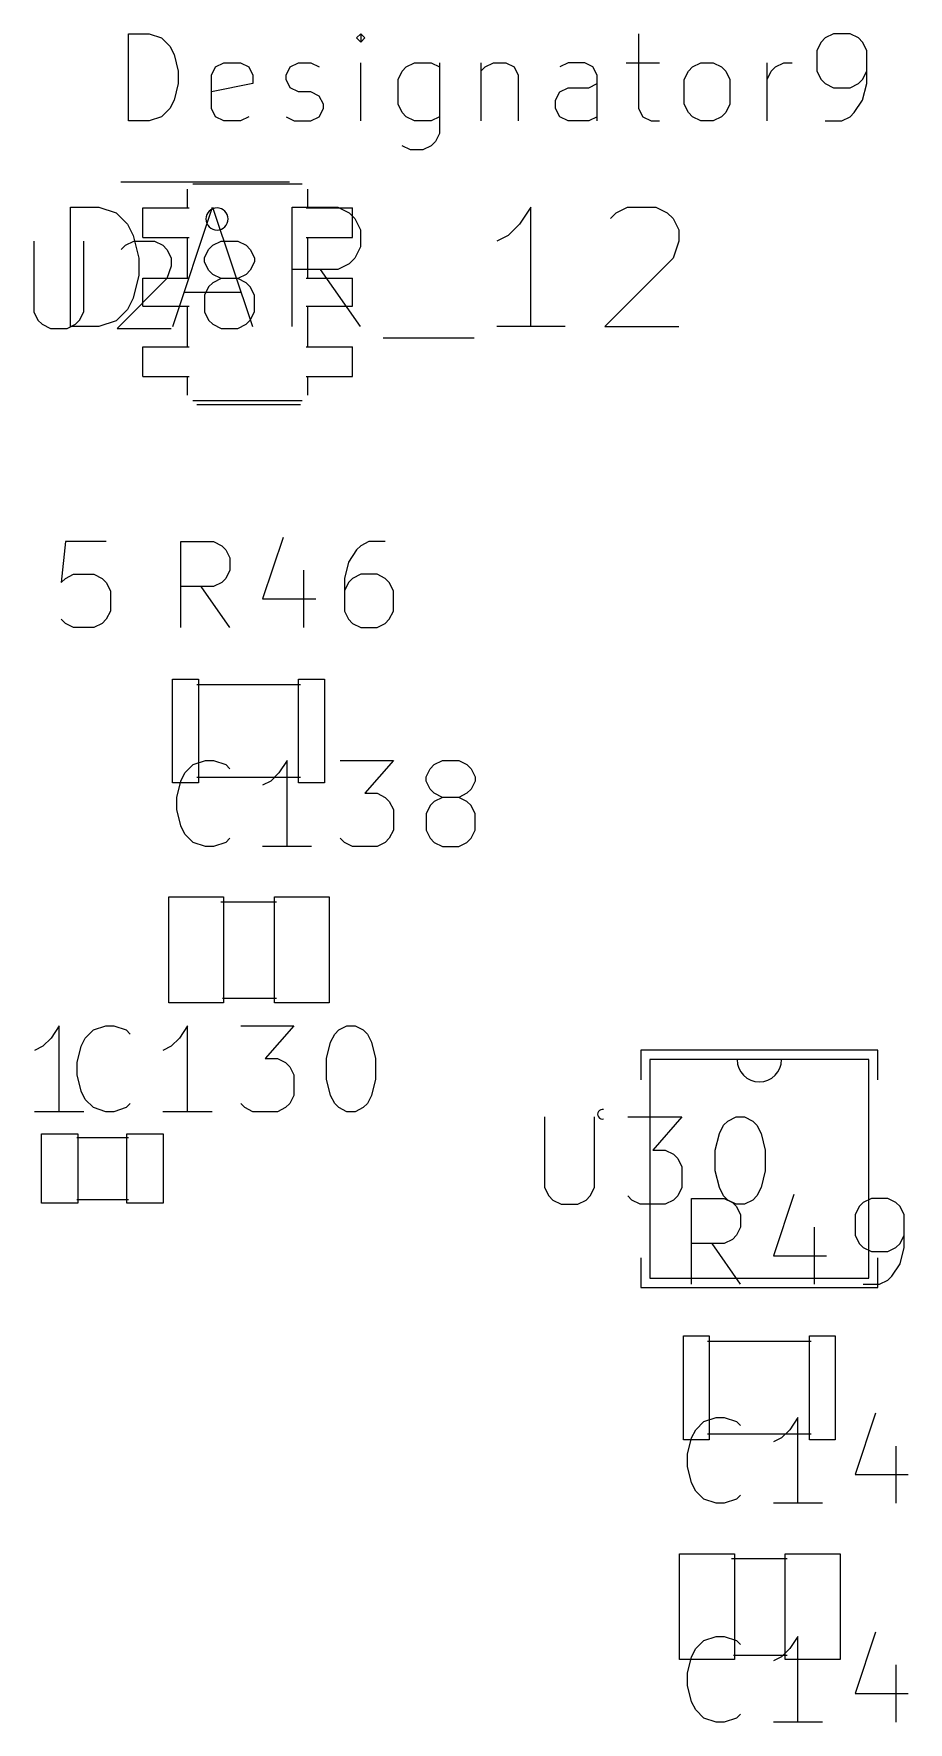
# Model space of a CAD drawing. Header units: millimetres. Extents: x 0 to 280, y 0 to 300.
# Drawn here: x 167.06 to 179.04, y 72.42 to 95.55 of the extents above; entities that cross this region are included whole.
import ezdxf

# ---------------------------------------------------------------- set-up
doc = ezdxf.new("R2010")
doc.units = ezdxf.units.MM
doc.layers.add('F.Fab', color=9, linetype='CONTINUOUS', true_color=0xafafaf)
doc.layers.add('F.Silkscreen', color=41, linetype='CONTINUOUS', true_color=0xf2eda1)

msp = doc.modelspace()

# ---------------------------------------------------------------- linework, layer by layer
at = {"layer": 'F.Fab', "linetype": 'CONTINUOUS'}
for p, q in [((169.238, 93.4986), (170.7366, 93.4986)), ((169.1618, 93.1684), (169.1618, 93.4224)), ((170.8128, 93.1684), (170.8128, 93.4224)), ((167.560261, 91.543743), (167.560261, 93.179503)), ((167.560261, 93.179503), (167.949728, 93.179503)), ((167.949728, 93.179503), (168.183408, 93.10161)), ((168.183408, 93.10161), (168.339195, 92.945823)), ((168.5522, 93.1684), (169.1618, 93.1684)), ((168.5522, 92.762), (168.5522, 93.1684)), ((168.962341, 91.543743), (169.507595, 93.179503)), ((169.1618, 93.1684), (169.1872, 93.1684)), ((169.507595, 93.179503), (170.052848, 91.543743)), ((170.598101, 91.543743), (170.598101, 93.179503)), ((170.598101, 93.179503), (171.221248, 93.179503)), ((170.7874, 93.1684), (170.8128, 93.1684)), ((170.8128, 93.1684), (171.4224, 93.1684)), ((171.221248, 93.179503), (171.377035, 93.10161)), ((171.377035, 93.10161), (171.454928, 93.023717)), ((171.4224, 92.762), (171.4224, 93.1684)), ((171.454928, 93.023717), (171.532821, 92.86793)), ((173.869621, 93.179503), (173.713834, 92.945823)), ((173.869621, 91.543743), (173.869621, 93.179503)), ((174.960128, 93.023717), (175.038021, 93.10161)), ((175.038021, 93.10161), (175.193808, 93.179503)), ((175.193808, 93.179503), (175.583275, 93.179503)), ((175.583275, 93.179503), (175.739061, 93.10161)), ((175.739061, 93.10161), (175.816955, 93.023717)), ((175.816955, 93.023717), (175.894848, 92.86793)), ((168.339195, 92.945823), (168.417088, 92.790037)), ((168.417088, 92.790037), (168.494981, 92.478463)), ((171.532821, 92.86793), (171.532821, 92.63425)), ((173.558048, 92.790037), (173.402261, 92.712143)), ((173.713834, 92.945823), (173.558048, 92.790037)), ((175.894848, 92.86793), (175.894848, 92.712143)), ((167.055849, 92.713754), (167.055849, 91.743644)), ((167.740633, 91.743644), (167.740633, 92.713754)), ((168.254221, 92.599624), (168.311286, 92.656689)), ((168.311286, 92.656689), (168.425417, 92.713754)), ((168.425417, 92.713754), (168.710744, 92.713754)), ((168.5522, 92.762), (169.1618, 92.762)), ((168.710744, 92.713754), (168.824874, 92.656689)), ((168.824874, 92.656689), (168.88194, 92.599624)), ((168.88194, 92.599624), (168.939005, 92.485493)), ((169.1618, 92.762), (169.1872, 92.762)), ((169.1618, 92.2032), (169.1618, 92.762)), ((169.395528, 92.485493), (169.452593, 92.599624)), ((169.452593, 92.599624), (169.509659, 92.656689)), ((169.509659, 92.656689), (169.623789, 92.713754)), ((169.623789, 92.713754), (169.852051, 92.713754)), ((169.852051, 92.713754), (169.966181, 92.656689)), ((169.966181, 92.656689), (170.023247, 92.599624)), ((170.023247, 92.599624), (170.080312, 92.485493)), ((170.7874, 92.762), (170.8128, 92.762)), ((170.8128, 92.762), (171.4224, 92.762)), ((170.8128, 92.2032), (170.8128, 92.762)), ((171.532821, 92.63425), (171.454928, 92.478463)), ((175.894848, 92.712143), (175.816955, 92.478463)), ((168.494981, 92.478463), (168.494981, 92.244783)), ((168.939005, 92.371362), (168.88194, 92.200166)), ((168.939005, 92.485493), (168.939005, 92.371362)), ((169.395528, 92.428428), (169.395528, 92.485493)), ((169.452593, 92.314297), (169.395528, 92.428428)), ((169.509659, 92.257232), (169.452593, 92.314297)), ((170.023247, 92.314297), (169.966181, 92.257232)), ((170.080312, 92.428428), (170.023247, 92.314297)), ((170.080312, 92.485493), (170.080312, 92.428428)), ((171.221248, 92.322677), (170.598101, 92.322677)), ((171.532821, 91.543743), (170.987568, 92.322677)), ((171.377035, 92.40057), (171.221248, 92.322677)), ((171.454928, 92.478463), (171.377035, 92.40057)), ((175.816955, 92.478463), (174.882235, 91.543743)), ((168.88194, 92.200166), (168.197156, 91.515382)), ((168.494981, 92.244783), (168.417088, 91.93321)), ((168.5522, 92.2032), (169.1618, 92.2032)), ((168.5522, 91.8222), (168.5522, 92.2032)), ((169.1618, 92.2032), (169.1872, 92.2032)), ((169.452593, 92.086036), (169.395528, 91.971905)), ((169.509659, 92.143101), (169.452593, 92.086036)), ((169.623789, 92.200166), (169.509659, 92.257232)), ((169.623789, 92.200166), (169.509659, 92.143101)), ((169.852051, 92.200166), (169.623789, 92.200166)), ((169.966181, 92.257232), (169.852051, 92.200166)), ((169.966181, 92.143101), (169.852051, 92.200166)), ((170.023247, 92.086036), (169.966181, 92.143101)), ((170.080312, 91.971905), (170.023247, 92.086036)), ((170.7874, 92.2032), (170.8128, 92.2032)), ((170.8128, 92.2032), (171.4224, 92.2032)), ((171.4224, 91.8222), (171.4224, 92.2032)), ((168.417088, 91.93321), (168.339195, 91.777423)), ((169.118128, 92.011103), (169.897061, 92.011103)), ((169.395528, 91.971905), (169.395528, 91.743644)), ((170.080312, 91.743644), (170.080312, 91.971905)), ((167.055849, 91.743644), (167.112915, 91.629513)), ((167.112915, 91.629513), (167.16998, 91.572448)), ((167.626503, 91.572448), (167.683568, 91.629513)), ((167.683568, 91.629513), (167.740633, 91.743644)), ((168.183408, 91.621637), (167.949728, 91.543743)), ((168.339195, 91.777423), (168.183408, 91.621637)), ((168.5522, 91.8222), (169.1618, 91.8222)), ((169.1618, 91.8222), (169.1872, 91.8222)), ((169.1618, 91.2634), (169.1618, 91.8222)), ((169.395528, 91.743644), (169.452593, 91.629513)), ((169.452593, 91.629513), (169.509659, 91.572448)), ((169.966181, 91.572448), (170.023247, 91.629513)), ((170.023247, 91.629513), (170.080312, 91.743644)), ((170.7874, 91.8222), (170.8128, 91.8222)), ((170.8128, 91.8222), (171.4224, 91.8222)), ((170.8128, 91.2634), (170.8128, 91.8222)), ((167.16998, 91.572448), (167.284111, 91.515382)), ((167.284111, 91.515382), (167.512372, 91.515382)), ((167.512372, 91.515382), (167.626503, 91.572448)), ((167.949728, 91.543743), (167.560261, 91.543743)), ((168.197156, 91.515382), (168.939005, 91.515382)), ((169.509659, 91.572448), (169.623789, 91.515382)), ((169.623789, 91.515382), (169.852051, 91.515382)), ((169.852051, 91.515382), (169.966181, 91.572448)), ((171.844395, 91.387957), (173.090688, 91.387957)), ((174.336981, 91.543743), (173.402261, 91.543743)), ((174.882235, 91.543743), (175.894848, 91.543743)), ((168.5522, 91.2634), (169.1618, 91.2634)), ((168.5522, 90.857), (168.5522, 91.2634)), ((169.1618, 91.2634), (169.1872, 91.2634)), ((170.7874, 91.2634), (170.8128, 91.2634)), ((170.8128, 91.2634), (171.4224, 91.2634)), ((171.4224, 90.857), (171.4224, 91.2634)), ((168.5522, 90.857), (169.1618, 90.857)), ((169.1618, 90.857), (169.1872, 90.857)), ((169.1618, 90.603), (169.1618, 90.857)), ((170.7874, 90.857), (170.8128, 90.857)), ((170.8128, 90.857), (171.4224, 90.857)), ((170.8128, 90.603), (170.8128, 90.857)), ((169.238, 90.5268), (170.7366, 90.5268)), ((168.9586, 85.2888), (168.9586, 86.7112)), ((168.9586, 86.7112), (169.3142, 86.7112)), ((170.7112, 86.635), (169.2888, 86.635)), ((169.3142, 86.7112), (169.3142, 85.2888)), ((170.6858, 85.2888), (170.6858, 86.7112)), ((170.6858, 86.7112), (171.0414, 86.7112)), ((171.0414, 86.7112), (171.0414, 85.2888)), ((169.3142, 85.2888), (168.9586, 85.2888)), ((170.7112, 85.365), (169.2888, 85.365)), ((171.0414, 85.2888), (170.6858, 85.2888)), ((168.9078, 82.2761), (168.9078, 83.7262)), ((168.9078, 83.7262), (169.6579, 83.7262)), ((169.619, 83.66), (170.381, 83.66)), ((169.6579, 83.7262), (169.6579, 82.2761)), ((170.3556, 82.2761), (170.3556, 83.7262)), ((170.3556, 83.7262), (171.1057, 83.7262)), ((171.1057, 83.7262), (171.1057, 82.2761)), ((169.6579, 82.2761), (168.9078, 82.2761)), ((169.644, 82.34), (170.381, 82.34)), ((171.1057, 82.2761), (170.3556, 82.2761)), ((175.5014, 81.4986), (175.5014, 78.5014)), ((176.6952, 81.4986), (175.5014, 81.4986)), ((177.3048, 81.4986), (176.6952, 81.4986)), ((178.4986, 81.4986), (177.3048, 81.4986)), ((178.4986, 78.5014), (178.4986, 81.4986)), ((174.055849, 80.713754), (174.055849, 79.743644)), ((174.740633, 79.743644), (174.740633, 80.713754)), ((175.197156, 80.713754), (175.939005, 80.713754)), ((175.939005, 80.713754), (175.539548, 80.257232)), ((176.452593, 80.485493), (176.509659, 80.599624)), ((176.509659, 80.599624), (176.566724, 80.656689)), ((176.566724, 80.656689), (176.680855, 80.713754)), ((176.680855, 80.713754), (176.794985, 80.713754)), ((176.794985, 80.713754), (176.909116, 80.656689)), ((176.909116, 80.656689), (176.966181, 80.599624)), ((176.966181, 80.599624), (177.023247, 80.485493)), ((167.1618, 79.5301), (167.1618, 80.4801)), ((167.1618, 80.4801), (167.6619, 80.4801)), ((167.644, 80.432), (168.356, 80.432)), ((167.6619, 80.4801), (167.6619, 79.5301)), ((168.3302, 79.5301), (168.3302, 80.4801)), ((168.3302, 80.4801), (168.8303, 80.4801)), ((168.8303, 80.4801), (168.8303, 79.5301)), ((176.395528, 80.257232), (176.452593, 80.485493)), ((177.023247, 80.485493), (177.080312, 80.257232)), ((175.539548, 80.257232), (175.710744, 80.257232)), ((175.710744, 80.257232), (175.824874, 80.200166)), ((175.824874, 80.200166), (175.88194, 80.143101)), ((175.88194, 80.143101), (175.939005, 80.02897)), ((176.395528, 79.971905), (176.395528, 80.257232)), ((177.080312, 80.257232), (177.080312, 79.971905)), ((175.939005, 80.02897), (175.939005, 79.743644)), ((176.452593, 79.743644), (176.395528, 79.971905)), ((177.080312, 79.971905), (177.023247, 79.743644)), ((174.055849, 79.743644), (174.112915, 79.629513)), ((174.112915, 79.629513), (174.16998, 79.572448)), ((174.626503, 79.572448), (174.683568, 79.629513)), ((174.683568, 79.629513), (174.740633, 79.743644)), ((175.254221, 79.572448), (175.197156, 79.629513)), ((175.88194, 79.629513), (175.824874, 79.572448)), ((175.939005, 79.743644), (175.88194, 79.629513)), ((176.509659, 79.629513), (176.452593, 79.743644)), ((176.566724, 79.572448), (176.509659, 79.629513)), ((176.966181, 79.629513), (176.909116, 79.572448)), ((177.023247, 79.743644), (176.966181, 79.629513)), ((167.6619, 79.5301), (167.1618, 79.5301)), ((167.644, 79.581), (168.356, 79.581)), ((168.8303, 79.5301), (168.3302, 79.5301)), ((174.16998, 79.572448), (174.284111, 79.515382)), ((174.284111, 79.515382), (174.512372, 79.515382)), ((174.512372, 79.515382), (174.626503, 79.572448)), ((175.368352, 79.515382), (175.254221, 79.572448)), ((175.710744, 79.515382), (175.368352, 79.515382)), ((175.824874, 79.572448), (175.710744, 79.515382)), ((176.680855, 79.515382), (176.566724, 79.572448)), ((176.794985, 79.515382), (176.680855, 79.515382)), ((176.909116, 79.572448), (176.794985, 79.515382)), ((175.5014, 78.5014), (178.4986, 78.5014)), ((175.9586, 76.2888), (175.9586, 77.7112)), ((175.9586, 77.7112), (176.3142, 77.7112)), ((177.7112, 77.635), (176.2888, 77.635)), ((176.3142, 77.7112), (176.3142, 76.2888)), ((177.6858, 76.2888), (177.6858, 77.7112)), ((177.6858, 77.7112), (178.0414, 77.7112)), ((178.0414, 77.7112), (178.0414, 76.2888)), ((177.7112, 76.365), (176.2888, 76.365)), ((176.3142, 76.2888), (175.9586, 76.2888)), ((178.0414, 76.2888), (177.6858, 76.2888)), ((175.9078, 73.2761), (175.9078, 74.7262)), ((175.9078, 74.7262), (176.6579, 74.7262)), ((176.6579, 74.7262), (176.6579, 73.2761)), ((177.3556, 73.2761), (177.3556, 74.7262)), ((177.3556, 74.7262), (178.1057, 74.7262)), ((178.1057, 74.7262), (178.1057, 73.2761)), ((176.619, 74.66), (177.381, 74.66)), ((176.644, 73.34), (177.381, 73.34)), ((176.6579, 73.2761), (175.9078, 73.2761)), ((178.1057, 73.2761), (177.3556, 73.2761))]:
    msp.add_line(p, q, dxfattribs=at)
at = {"layer": 'F.Fab'}
for centre, radius, start, end in [((169.5682, 93.016), 0.1524, 0, 180), ((169.5682, 93.016), 0.1524, -180, 0), ((177, 81.4986), 0.3048, -180, 0)]:
    msp.add_arc(centre, radius, start, end, dxfattribs=at)
at = {"layer": 'F.Silkscreen', "linetype": 'CONTINUOUS'}
for p, q in [((168.353169, 94.359861), (168.353169, 95.553661)), ((168.353169, 95.553661), (168.637407, 95.553661)), ((168.637407, 95.553661), (168.80795, 95.496813)), ((171.536636, 95.553661), (171.479788, 95.496813)), ((171.593483, 95.496813), (171.536636, 95.553661)), ((171.536636, 95.553661), (171.536636, 95.439966)), ((175.345427, 95.553661), (175.345427, 94.530404)), ((178.017264, 95.553661), (177.903569, 95.496813)), ((178.244655, 95.553661), (178.017264, 95.553661)), ((178.35835, 95.496813), (178.244655, 95.553661)), ((168.80795, 95.496813), (168.921645, 95.383118)), ((168.921645, 95.383118), (168.978492, 95.269423)), ((171.479788, 95.496813), (171.536636, 95.439966)), ((171.536636, 95.439966), (171.593483, 95.496813)), ((177.846722, 95.439966), (177.789874, 95.32627)), ((177.789874, 95.32627), (177.789874, 95.042032)), ((177.903569, 95.496813), (177.846722, 95.439966)), ((178.415198, 95.439966), (178.35835, 95.496813)), ((178.472045, 95.32627), (178.415198, 95.439966)), ((178.472045, 94.871489), (178.472045, 95.32627)), ((168.978492, 95.269423), (169.03534, 95.042032)), ((169.490121, 94.985185), (169.546969, 95.09888)), ((169.546969, 95.09888), (169.660664, 95.155728)), ((169.660664, 95.155728), (169.888054, 95.155728)), ((169.888054, 95.155728), (170.00175, 95.09888)), ((170.00175, 95.09888), (170.058597, 94.985185)), ((170.513378, 94.985185), (170.570226, 95.09888)), ((170.570226, 95.09888), (170.683921, 95.155728)), ((170.683921, 95.155728), (170.854464, 95.155728)), ((170.854464, 95.155728), (170.968159, 95.09888)), ((171.536636, 94.359861), (171.536636, 95.155728)), ((172.105112, 95.042032), (172.161959, 95.09888)), ((172.161959, 95.09888), (172.275654, 95.155728)), ((172.275654, 95.155728), (172.503045, 95.155728)), ((172.503045, 95.155728), (172.61674, 95.09888)), ((172.61674, 95.155728), (172.61674, 94.189318)), ((173.185217, 95.155728), (173.185217, 94.359861)), ((173.185217, 95.042032), (173.242064, 95.09888)), ((173.242064, 95.09888), (173.355759, 95.155728)), ((173.355759, 95.155728), (173.526302, 95.155728)), ((173.526302, 95.155728), (173.639998, 95.09888)), ((173.639998, 95.09888), (173.696845, 94.985185)), ((174.379017, 95.155728), (174.265322, 95.09888)), ((174.606407, 95.155728), (174.379017, 95.155728)), ((174.720103, 95.09888), (174.606407, 95.155728)), ((174.77695, 94.985185), (174.720103, 95.09888)), ((175.174884, 95.155728), (175.629665, 95.155728)), ((176.027598, 95.042032), (176.084445, 95.09888)), ((176.084445, 95.09888), (176.19814, 95.155728)), ((176.19814, 95.155728), (176.368683, 95.155728)), ((176.368683, 95.155728), (176.482379, 95.09888)), ((176.482379, 95.09888), (176.539226, 95.042032)), ((177.107703, 94.359861), (177.107703, 95.155728)), ((177.16455, 95.042032), (177.221398, 95.09888)), ((177.221398, 95.09888), (177.335093, 95.155728)), ((177.335093, 95.155728), (177.448788, 95.155728)), ((169.03534, 94.871489), (168.978492, 94.644099)), ((169.03534, 95.042032), (169.03534, 94.871489)), ((169.490121, 94.530404), (169.490121, 94.985185)), ((170.058597, 94.871489), (169.490121, 94.757794)), ((170.058597, 94.985185), (170.058597, 94.871489)), ((170.513378, 94.928337), (170.513378, 94.985185)), ((170.570226, 94.814642), (170.513378, 94.928337)), ((172.048264, 94.928337), (172.105112, 95.042032)), ((172.048264, 94.587251), (172.048264, 94.928337)), ((173.696845, 94.985185), (173.696845, 94.359861)), ((174.663255, 94.814642), (174.77695, 94.871489)), ((174.77695, 94.359861), (174.77695, 94.985185)), ((175.97075, 94.928337), (176.027598, 95.042032)), ((175.97075, 94.587251), (175.97075, 94.928337)), ((176.539226, 95.042032), (176.596074, 94.928337)), ((176.596074, 94.928337), (176.596074, 94.587251)), ((177.107703, 94.928337), (177.16455, 95.042032)), ((177.789874, 95.042032), (177.846722, 94.928337)), ((177.846722, 94.928337), (177.903569, 94.871489)), ((177.903569, 94.871489), (178.017264, 94.814642)), ((178.244655, 94.814642), (178.35835, 94.871489)), ((178.35835, 94.871489), (178.415198, 94.928337)), ((178.415198, 94.928337), (178.472045, 95.042032)), ((178.415198, 94.644099), (178.472045, 94.871489)), ((168.978492, 94.644099), (168.921645, 94.530404)), ((170.683921, 94.757794), (170.570226, 94.814642)), ((170.854464, 94.757794), (170.683921, 94.757794)), ((170.968159, 94.700947), (170.854464, 94.757794)), ((171.025007, 94.587251), (170.968159, 94.700947)), ((174.208474, 94.644099), (174.265322, 94.757794)), ((174.208474, 94.530404), (174.208474, 94.644099)), ((174.265322, 94.757794), (174.379017, 94.814642)), ((174.379017, 94.814642), (174.663255, 94.814642)), ((178.017264, 94.814642), (178.244655, 94.814642)), ((178.301503, 94.473556), (178.415198, 94.644099)), ((168.80795, 94.416709), (168.637407, 94.359861)), ((168.921645, 94.530404), (168.80795, 94.416709)), ((169.546969, 94.416709), (169.490121, 94.530404)), ((169.660664, 94.359861), (169.546969, 94.416709)), ((170.00175, 94.416709), (169.888054, 94.359861)), ((170.513378, 94.416709), (170.627073, 94.359861)), ((170.854464, 94.359861), (170.968159, 94.416709)), ((170.968159, 94.416709), (171.025007, 94.530404)), ((171.025007, 94.530404), (171.025007, 94.587251)), ((172.105112, 94.473556), (172.048264, 94.587251)), ((172.161959, 94.416709), (172.105112, 94.473556)), ((172.275654, 94.359861), (172.161959, 94.416709)), ((172.61674, 94.416709), (172.503045, 94.359861)), ((174.265322, 94.416709), (174.208474, 94.530404)), ((174.379017, 94.359861), (174.265322, 94.416709)), ((174.77695, 94.416709), (174.663255, 94.359861)), ((175.345427, 94.530404), (175.402274, 94.416709)), ((175.402274, 94.416709), (175.515969, 94.359861)), ((176.027598, 94.473556), (175.97075, 94.587251)), ((176.084445, 94.416709), (176.027598, 94.473556)), ((176.19814, 94.359861), (176.084445, 94.416709)), ((176.482379, 94.416709), (176.368683, 94.359861)), ((176.539226, 94.473556), (176.482379, 94.416709)), ((176.596074, 94.587251), (176.539226, 94.473556)), ((178.13096, 94.359861), (178.244655, 94.416709)), ((178.244655, 94.416709), (178.301503, 94.473556)), ((168.637407, 94.359861), (168.353169, 94.359861)), ((169.888054, 94.359861), (169.660664, 94.359861)), ((170.627073, 94.359861), (170.854464, 94.359861)), ((172.503045, 94.359861), (172.275654, 94.359861)), ((172.61674, 94.189318), (172.559893, 94.075623)), ((174.663255, 94.359861), (174.379017, 94.359861)), ((175.515969, 94.359861), (175.629665, 94.359861)), ((176.368683, 94.359861), (176.19814, 94.359861)), ((177.903569, 94.359861), (178.13096, 94.359861)), ((172.218807, 93.961928), (172.105112, 94.018775)), ((172.38935, 93.961928), (172.218807, 93.961928)), ((172.503045, 94.018775), (172.38935, 93.961928)), ((172.559893, 94.075623), (172.503045, 94.018775)), ((168.2474, 93.524), (170.5588, 93.524)), ((169.2888, 90.476), (170.7112, 90.476)), ((170.472248, 88.651398), (170.192122, 87.81102)), ((167.489153, 88.595372), (167.433128, 88.035121)), ((168.049405, 88.595372), (167.489153, 88.595372)), ((169.071619, 87.418844), (169.071619, 88.595372)), ((169.071619, 88.595372), (169.51982, 88.595372)), ((169.51982, 88.595372), (169.631871, 88.539347)), ((169.631871, 88.539347), (169.687896, 88.483322)), ((169.687896, 88.483322), (169.743921, 88.371272)), ((171.480701, 88.483322), (171.36865, 88.315247)), ((171.536726, 88.539347), (171.480701, 88.483322)), ((171.648776, 88.595372), (171.536726, 88.539347)), ((171.872877, 88.595372), (171.648776, 88.595372)), ((167.489153, 88.091146), (167.601204, 88.147171)), ((167.601204, 88.147171), (167.881329, 88.147171)), ((167.881329, 88.147171), (167.99338, 88.091146)), ((169.743921, 88.203196), (169.687896, 88.091146)), ((169.743921, 88.371272), (169.743921, 88.203196)), ((170.752374, 88.203196), (170.752374, 87.418844)), ((171.36865, 88.315247), (171.312625, 88.091146)), ((171.536726, 88.147171), (171.424675, 88.091146)), ((171.760826, 88.147171), (171.536726, 88.147171)), ((171.872877, 88.091146), (171.760826, 88.147171)), ((167.433128, 88.035121), (167.489153, 88.091146)), ((167.99338, 88.091146), (168.049405, 88.035121)), ((168.049405, 88.035121), (168.10543, 87.923071)), ((168.10543, 87.923071), (168.10543, 87.642945)), ((169.51982, 87.979096), (169.071619, 87.979096)), ((169.743921, 87.418844), (169.351745, 87.979096)), ((169.631871, 88.035121), (169.51982, 87.979096)), ((169.687896, 88.091146), (169.631871, 88.035121)), ((171.312625, 88.091146), (171.312625, 87.642945)), ((171.36865, 88.035121), (171.312625, 87.923071)), ((171.424675, 88.091146), (171.36865, 88.035121)), ((171.928902, 88.035121), (171.872877, 88.091146)), ((171.984927, 87.923071), (171.928902, 88.035121)), ((171.984927, 87.642945), (171.984927, 87.923071)), ((170.192122, 87.81102), (170.920449, 87.81102)), ((167.489153, 87.47487), (167.433128, 87.530895)), ((167.601204, 87.418844), (167.489153, 87.47487)), ((167.99338, 87.47487), (167.881329, 87.418844)), ((168.049405, 87.530895), (167.99338, 87.47487)), ((168.10543, 87.642945), (168.049405, 87.530895)), ((171.312625, 87.642945), (171.36865, 87.530895)), ((171.36865, 87.530895), (171.424675, 87.47487)), ((171.424675, 87.47487), (171.536726, 87.418844)), ((171.760826, 87.418844), (171.872877, 87.47487)), ((171.872877, 87.47487), (171.928902, 87.530895)), ((171.928902, 87.530895), (171.984927, 87.642945)), ((167.881329, 87.418844), (167.601204, 87.418844)), ((171.536726, 87.418844), (171.760826, 87.418844)), ((169.071619, 85.315247), (169.127644, 85.427297)), ((169.127644, 85.427297), (169.239695, 85.539347)), ((169.239695, 85.539347), (169.40777, 85.595372)), ((169.40777, 85.595372), (169.51982, 85.595372)), ((169.51982, 85.595372), (169.687896, 85.539347)), ((169.687896, 85.539347), (169.743921, 85.483322)), ((170.416223, 85.427297), (170.304172, 85.315247)), ((170.528273, 85.595372), (170.416223, 85.427297)), ((170.528273, 84.418844), (170.528273, 85.595372)), ((171.2566, 85.595372), (171.984927, 85.595372)), ((171.984927, 85.595372), (171.592751, 85.147171)), ((172.433128, 85.371272), (172.489153, 85.483322)), ((172.433128, 85.315247), (172.433128, 85.371272)), ((172.489153, 85.483322), (172.545178, 85.539347)), ((172.545178, 85.539347), (172.657229, 85.595372)), ((172.657229, 85.595372), (172.881329, 85.595372)), ((172.881329, 85.595372), (172.99338, 85.539347)), ((172.99338, 85.539347), (173.049405, 85.483322)), ((173.049405, 85.483322), (173.10543, 85.371272)), ((173.10543, 85.371272), (173.10543, 85.315247)), ((169.015594, 85.091146), (169.071619, 85.315247)), ((170.304172, 85.315247), (170.192122, 85.259222)), ((171.592751, 85.147171), (171.760826, 85.147171)), ((171.760826, 85.147171), (171.872877, 85.091146)), ((172.489153, 85.203196), (172.433128, 85.315247)), ((172.545178, 85.147171), (172.489153, 85.203196)), ((172.657229, 85.091146), (172.545178, 85.147171)), ((172.99338, 85.147171), (172.881329, 85.091146)), ((173.049405, 85.203196), (172.99338, 85.147171)), ((173.10543, 85.315247), (173.049405, 85.203196)), ((169.015594, 84.923071), (169.015594, 85.091146)), ((169.071619, 84.69897), (169.015594, 84.923071)), ((171.872877, 85.091146), (171.928902, 85.035121)), ((171.928902, 85.035121), (171.984927, 84.923071)), ((171.984927, 84.923071), (171.984927, 84.642945)), ((172.489153, 84.979096), (172.433128, 84.867046)), ((172.545178, 85.035121), (172.489153, 84.979096)), ((172.657229, 85.091146), (172.545178, 85.035121)), ((172.881329, 85.091146), (172.657229, 85.091146)), ((172.99338, 85.035121), (172.881329, 85.091146)), ((173.049405, 84.979096), (172.99338, 85.035121)), ((173.10543, 84.867046), (173.049405, 84.979096)), ((169.127644, 84.58692), (169.071619, 84.69897)), ((172.433128, 84.867046), (172.433128, 84.642945)), ((173.10543, 84.642945), (173.10543, 84.867046)), ((169.239695, 84.47487), (169.127644, 84.58692)), ((169.40777, 84.418844), (169.239695, 84.47487)), ((169.687896, 84.47487), (169.51982, 84.418844)), ((169.743921, 84.530895), (169.687896, 84.47487)), ((171.312625, 84.47487), (171.2566, 84.530895)), ((171.424675, 84.418844), (171.312625, 84.47487)), ((171.872877, 84.47487), (171.760826, 84.418844)), ((171.928902, 84.530895), (171.872877, 84.47487)), ((171.984927, 84.642945), (171.928902, 84.530895)), ((172.433128, 84.642945), (172.489153, 84.530895)), ((172.489153, 84.530895), (172.545178, 84.47487)), ((172.545178, 84.47487), (172.657229, 84.418844)), ((172.881329, 84.418844), (172.99338, 84.47487)), ((172.99338, 84.47487), (173.049405, 84.530895)), ((173.049405, 84.530895), (173.10543, 84.642945)), ((169.51982, 84.418844), (169.40777, 84.418844)), ((170.864424, 84.418844), (170.192122, 84.418844)), ((171.760826, 84.418844), (171.424675, 84.418844)), ((172.657229, 84.418844), (172.881329, 84.418844)), ((167.404279, 81.960372), (167.292229, 81.792297)), ((167.404279, 80.783844), (167.404279, 81.960372)), ((167.762644, 81.792297), (167.874695, 81.904347)), ((167.874695, 81.904347), (168.04277, 81.960372)), ((168.04277, 81.960372), (168.15482, 81.960372)), ((168.15482, 81.960372), (168.322896, 81.904347)), ((168.322896, 81.904347), (168.378921, 81.848322)), ((169.163273, 81.960372), (169.051223, 81.792297)), ((169.163273, 80.783844), (169.163273, 81.960372)), ((169.8916, 81.960372), (170.619927, 81.960372)), ((170.619927, 81.960372), (170.227751, 81.512171)), ((171.180178, 81.848322), (171.236204, 81.904347)), ((171.236204, 81.904347), (171.348254, 81.960372)), ((171.348254, 81.960372), (171.460304, 81.960372)), ((171.460304, 81.960372), (171.572354, 81.904347)), ((171.572354, 81.904347), (171.62838, 81.848322)), ((167.180178, 81.680247), (167.068128, 81.624222)), ((167.292229, 81.792297), (167.180178, 81.680247)), ((167.650594, 81.456146), (167.706619, 81.680247)), ((167.706619, 81.680247), (167.762644, 81.792297)), ((168.939172, 81.680247), (168.827122, 81.624222)), ((169.051223, 81.792297), (168.939172, 81.680247)), ((171.068128, 81.512171), (171.124153, 81.736272)), ((171.124153, 81.736272), (171.180178, 81.848322)), ((171.62838, 81.848322), (171.684405, 81.736272)), ((171.684405, 81.736272), (171.74043, 81.512171)), ((167.650594, 81.288071), (167.650594, 81.456146)), ((170.227751, 81.512171), (170.395826, 81.512171)), ((170.395826, 81.512171), (170.507877, 81.456146)), ((170.507877, 81.456146), (170.563902, 81.400121)), ((171.068128, 81.232046), (171.068128, 81.512171)), ((171.74043, 81.512171), (171.74043, 81.232046)), ((175.3744, 81.6256), (175.3744, 81.2192)), ((178.6256, 81.6256), (175.3744, 81.6256)), ((178.6256, 81.2192), (178.6256, 81.6256)), ((167.706619, 81.06397), (167.650594, 81.288071)), ((170.563902, 81.400121), (170.619927, 81.288071)), ((170.619927, 81.288071), (170.619927, 81.007945)), ((171.124153, 81.007945), (171.068128, 81.232046)), ((171.74043, 81.232046), (171.684405, 81.007945)), ((167.762644, 80.95192), (167.706619, 81.06397)), ((170.619927, 81.007945), (170.563902, 80.895895)), ((171.180178, 80.895895), (171.124153, 81.007945)), ((171.684405, 81.007945), (171.62838, 80.895895)), ((167.74043, 80.783844), (167.068128, 80.783844)), ((167.874695, 80.83987), (167.762644, 80.95192)), ((168.04277, 80.783844), (167.874695, 80.83987)), ((168.15482, 80.783844), (168.04277, 80.783844)), ((168.322896, 80.83987), (168.15482, 80.783844)), ((168.378921, 80.895895), (168.322896, 80.83987)), ((169.499424, 80.783844), (168.827122, 80.783844)), ((169.947625, 80.83987), (169.8916, 80.895895)), ((170.059675, 80.783844), (169.947625, 80.83987)), ((170.395826, 80.783844), (170.059675, 80.783844)), ((170.507877, 80.83987), (170.395826, 80.783844)), ((170.563902, 80.895895), (170.507877, 80.83987)), ((171.236204, 80.83987), (171.180178, 80.895895)), ((171.348254, 80.783844), (171.236204, 80.83987)), ((171.460304, 80.783844), (171.348254, 80.783844)), ((171.572354, 80.83987), (171.460304, 80.783844)), ((171.62838, 80.895895), (171.572354, 80.83987)), ((176.071619, 78.418844), (176.071619, 79.595372)), ((176.071619, 79.595372), (176.51982, 79.595372)), ((176.51982, 79.595372), (176.631871, 79.539347)), ((177.472248, 79.651398), (177.192122, 78.81102)), ((178.536726, 79.595372), (178.424675, 79.539347)), ((178.760826, 79.595372), (178.536726, 79.595372)), ((178.872877, 79.539347), (178.760826, 79.595372)), ((176.631871, 79.539347), (176.687896, 79.483322)), ((176.687896, 79.483322), (176.743921, 79.371272)), ((176.743921, 79.371272), (176.743921, 79.203196)), ((178.36865, 79.483322), (178.312625, 79.371272)), ((178.312625, 79.371272), (178.312625, 79.091146)), ((178.424675, 79.539347), (178.36865, 79.483322)), ((178.928902, 79.483322), (178.872877, 79.539347)), ((178.984927, 79.371272), (178.928902, 79.483322)), ((178.984927, 78.923071), (178.984927, 79.371272)), ((176.743921, 79.203196), (176.687896, 79.091146)), ((177.752374, 79.203196), (177.752374, 78.418844)), ((176.51982, 78.979096), (176.071619, 78.979096)), ((176.743921, 78.418844), (176.351745, 78.979096)), ((176.631871, 79.035121), (176.51982, 78.979096)), ((176.687896, 79.091146), (176.631871, 79.035121)), ((178.312625, 79.091146), (178.36865, 78.979096)), ((178.36865, 78.979096), (178.424675, 78.923071)), ((178.424675, 78.923071), (178.536726, 78.867046)), ((178.760826, 78.867046), (178.872877, 78.923071)), ((178.872877, 78.923071), (178.928902, 78.979096)), ((178.928902, 78.979096), (178.984927, 79.091146)), ((178.928902, 78.69897), (178.984927, 78.923071)), ((175.3744, 78.7808), (175.3744, 78.3744)), ((177.192122, 78.81102), (177.920449, 78.81102)), ((178.536726, 78.867046), (178.760826, 78.867046)), ((178.6256, 78.3744), (178.6256, 78.7808)), ((178.816851, 78.530895), (178.928902, 78.69897)), ((178.648776, 78.418844), (178.760826, 78.47487)), ((178.760826, 78.47487), (178.816851, 78.530895)), ((175.3744, 78.3744), (178.6256, 78.3744)), ((178.424675, 78.418844), (178.648776, 78.418844)), ((176.239695, 76.539347), (176.40777, 76.595372)), ((176.40777, 76.595372), (176.51982, 76.595372)), ((176.51982, 76.595372), (176.687896, 76.539347)), ((177.528273, 76.595372), (177.416223, 76.427297)), ((177.528273, 75.418844), (177.528273, 76.595372)), ((178.592751, 76.651398), (178.312625, 75.81102)), ((176.071619, 76.315247), (176.127644, 76.427297)), ((176.127644, 76.427297), (176.239695, 76.539347)), ((176.687896, 76.539347), (176.743921, 76.483322)), ((177.416223, 76.427297), (177.304172, 76.315247)), ((176.015594, 76.091146), (176.071619, 76.315247)), ((177.304172, 76.315247), (177.192122, 76.259222)), ((178.872877, 76.203196), (178.872877, 75.418844)), ((176.015594, 75.923071), (176.015594, 76.091146)), ((176.071619, 75.69897), (176.015594, 75.923071)), ((176.127644, 75.58692), (176.071619, 75.69897)), ((178.312625, 75.81102), (179.040952, 75.81102)), ((176.239695, 75.47487), (176.127644, 75.58692)), ((176.40777, 75.418844), (176.239695, 75.47487)), ((176.687896, 75.47487), (176.51982, 75.418844)), ((176.743921, 75.530895), (176.687896, 75.47487)), ((176.51982, 75.418844), (176.40777, 75.418844)), ((177.864424, 75.418844), (177.192122, 75.418844)), ((176.239695, 73.539347), (176.40777, 73.595372)), ((176.40777, 73.595372), (176.51982, 73.595372)), ((176.51982, 73.595372), (176.687896, 73.539347)), ((177.528273, 73.595372), (177.416223, 73.427297)), ((177.528273, 72.418844), (177.528273, 73.595372)), ((178.592751, 73.651398), (178.312625, 72.81102)), ((176.071619, 73.315247), (176.127644, 73.427297)), ((176.127644, 73.427297), (176.239695, 73.539347)), ((176.687896, 73.539347), (176.743921, 73.483322)), ((177.416223, 73.427297), (177.304172, 73.315247)), ((176.015594, 73.091146), (176.071619, 73.315247)), ((177.304172, 73.315247), (177.192122, 73.259222)), ((178.872877, 73.203196), (178.872877, 72.418844)), ((176.015594, 72.923071), (176.015594, 73.091146)), ((176.071619, 72.69897), (176.015594, 72.923071)), ((176.127644, 72.58692), (176.071619, 72.69897)), ((178.312625, 72.81102), (179.040952, 72.81102)), ((176.239695, 72.47487), (176.127644, 72.58692)), ((176.40777, 72.418844), (176.239695, 72.47487)), ((176.51982, 72.418844), (176.40777, 72.418844)), ((176.687896, 72.47487), (176.51982, 72.418844)), ((176.743921, 72.530895), (176.687896, 72.47487)), ((177.864424, 72.418844), (177.192122, 72.418844))]:
    msp.add_line(p, q, dxfattribs=at)
at = {"layer": 'F.Silkscreen'}
msp.add_arc((174.849978, 80.7493), 0.065589, -284.4998168, -75.5001832, dxfattribs=at)

doc.saveas('drawing.dxf')
